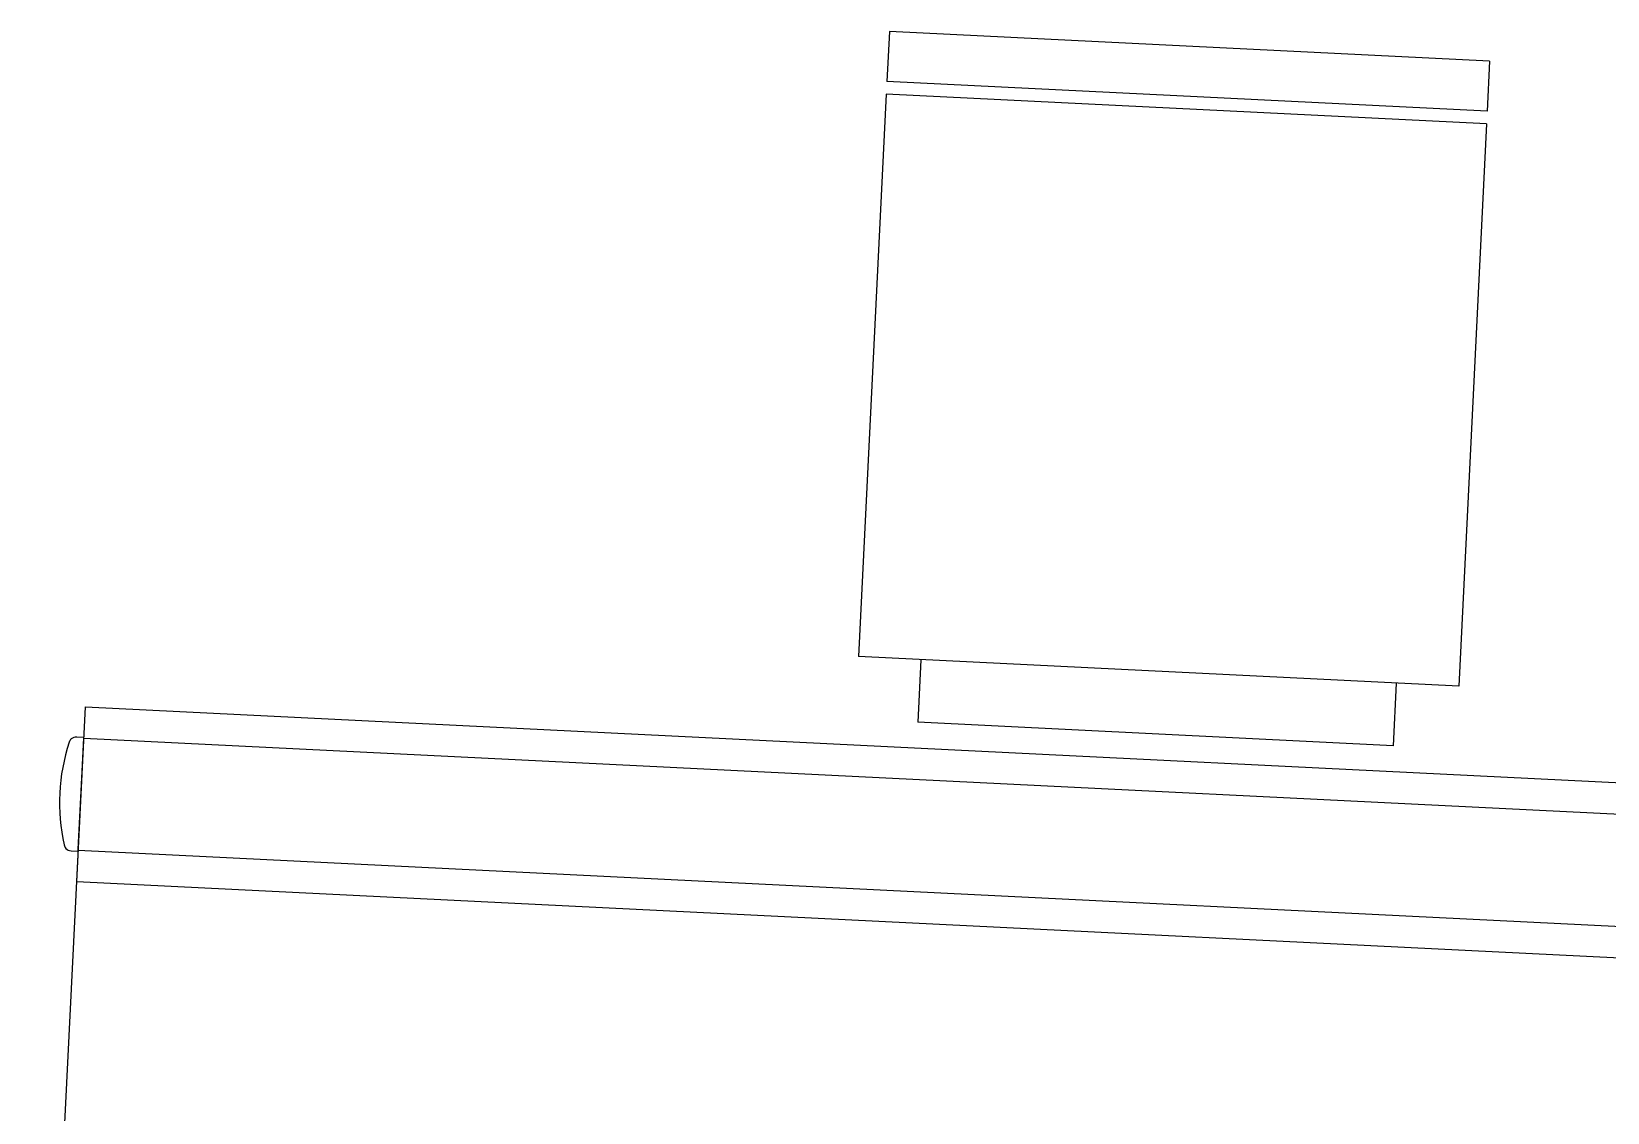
# Model space of a CAD drawing. Extents: x -1.7 to 87, y -33.6 to 19.
# Drawn here: x 16.946 to 18.205, y 1.81 to 2.673 of the extents above; entities that cross this region are included whole.
import ezdxf

# ---------------------------------------------------------------- set-up
doc = ezdxf.new("R2010")
doc.units = 0
doc.layers.add('AR-MOB', color=2, linetype='Continuous')

# ---------------------------------------------------------------- blocks, each defined once
blk = doc.blocks.new('ar-mob.33')
at = {"color": 1}
for p, q in [((43.9682, -4.3999), (43.9682, -4.4056)), ((44.0592, -4.4056), (44.0592, -4.3999)), ((43.9682, -4.4056), (43.9699, -4.4056)), ((43.9699, -4.4056), (44.0575, -4.4056)), ((44.0575, -4.4056), (44.0592, -4.4056))]:
    blk.add_line(p, q, dxfattribs=at)
for points in [[(44.0548, -4.3941), (44.0548, -4.3941, 0.134348), (43.9726, -4.3941)], [(43.9699, -4.3957), (43.9699, -4.3957, 0.194191), (43.9682, -4.3999)], [(43.9726, -4.3941), (43.9726, -4.3941, 0.134874), (43.9699, -4.3957)], [(44.0575, -4.3957), (44.0575, -4.3957, 0.134906), (44.0548, -4.3941)], [(44.0592, -4.3999), (44.0592, -4.3999, 0.194191), (44.0575, -4.3957)]]:
    blk.add_lwpolyline(points, format="xyb", dxfattribs=at)
at = {"color": 2}
blk.add_lwpolyline([(44.0837, -6.2056), (43.2137, -6.2056), (43.2137, -4.4056), (44.0837, -4.4056)], dxfattribs=at)
blk.add_lwpolyline([(43.9437, -6.2056), (43.9437, -4.4056), (44.0837, -4.4056), (44.0837, -6.2056)], close=True, dxfattribs=at)
at = {"color": 1}
blk.add_lwpolyline([(43.9687, -6.2056), (43.9687, -4.4056), (44.0587, -4.4056), (44.0587, -6.2056)], close=True, dxfattribs=at)
blk = doc.blocks.new('geladeira')
at = {"color": 2}
for p, q in [((0.05, -0.24), (0.05, 0.24)), ((0.5, 0.24), (0.05, 0.24)), ((0.55, 0.24), (0.51, 0.24)), ((0.55, -0.24), (0.55, 0.24)), ((0.5, -0.24), (0.05, -0.24)), ((0.55, -0.24), (0.51, -0.24))]:
    blk.add_line(p, q, dxfattribs=at)
at = {"color": 1}
for p, q in [((0.5, -0.24), (0.5, 0.24)), ((0.51, -0.24), (0.51, 0.24)), ((0, -0.19), (0, 0.19)), ((0.05, 0.19), (0, 0.19)), ((0.05, -0.19), (0, -0.19))]:
    blk.add_line(p, q, dxfattribs=at)

msp = doc.modelspace()

# ---------------------------------------------------------------- block references
at = {"layer": 'AR-MOB'}
for name, p, rotation in [('geladeira', (17.844, 2.1119), 87.16673775009748), ('ar-mob.33', (10.4101, -41.6784), 87.16673775009525)]:
    msp.add_blockref(name, p, dxfattribs=dict(at, rotation=rotation))

doc.saveas('drawing.dxf')
